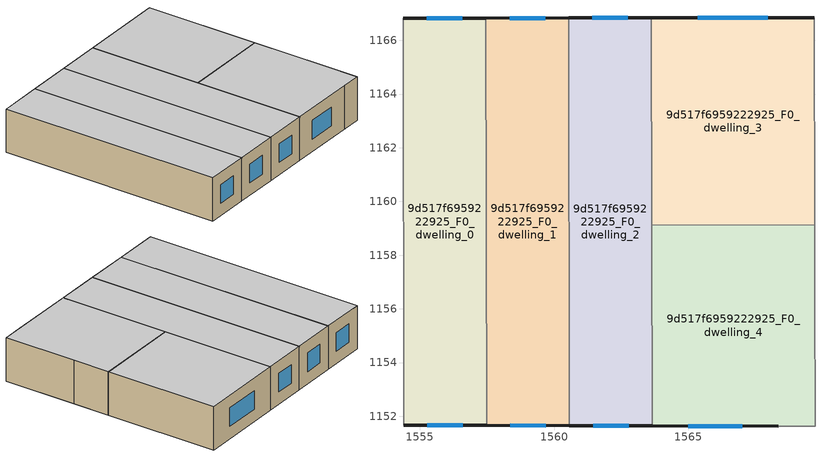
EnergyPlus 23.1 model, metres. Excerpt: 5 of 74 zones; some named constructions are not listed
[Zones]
9d517f6959222925_F0_dwelling_0
 floor ground (EU_floor_Construction): 1557.46,1166.83 1557.49,1151.66 1554.4,1151.67 1554.37,1166.82 z0
 wall outside (EU_wall_Construction): 1554.4,1151.67 1557.49,1151.66 / 1557.46,1166.83 1554.37,1166.82 z0:3
 wall to 9d517f6959222925_F0_dwelling_1 (EU_wall_Construction): 1557.49,1151.66 1557.46,1166.83 z0:3
 wall adiabatic (EU_wall_Construction): 1554.37,1166.82 1554.4,1151.67 z0:3
 window (EU_Window_Construction): 1555.28,1151.67 1556.61,1151.66 / 1556.58,1166.83 1555.26,1166.82 z0.86:2.14
 ceiling to 9d517f6959222925_F1_dwelling_0 (EU_floor_Construction): 1557.49,1151.66 1557.46,1166.83 1554.37,1166.82 1554.4,1151.67 z3
9d517f6959222925_F0_dwelling_1
 floor ground (EU_floor_Construction): 1560.54,1166.83 1560.57,1151.65 1557.49,1151.66 1557.46,1166.83 z0
 wall outside (EU_wall_Construction): 1557.49,1151.66 1560.57,1151.65 / 1560.54,1166.83 1557.46,1166.83 z0:3
 wall to 9d517f6959222925_F0_dwelling_2 (EU_wall_Construction): 1560.57,1151.65 1560.54,1166.83 z0:3
 window (EU_Window_Construction): 1558.37,1151.66 1559.69,1151.65 / 1559.66,1166.83 1558.34,1166.83 z0.86:2.14
 ceiling to 9d517f6959222925_F1_dwelling_1 (EU_floor_Construction): 1560.57,1151.65 1560.54,1166.83 1557.46,1166.83 1557.49,1151.66 z3
9d517f6959222925_F0_dwelling_2
 floor ground (EU_floor_Construction): 1563.63,1166.84 1563.65,1151.64 1560.57,1151.65 1560.54,1166.83 z0
 wall outside (EU_wall_Construction): 1560.57,1151.65 1563.65,1151.64 / 1563.63,1166.84 1560.54,1166.83 z0:3
 wall to 9d517f6959222925_F0_dwelling_3 (EU_wall_Construction): 1563.64,1159.12 1563.63,1166.84 z0:3
 wall to 9d517f6959222925_F0_dwelling_4 (EU_wall_Construction): 1563.65,1151.64 1563.64,1159.12 z0:3
 window (EU_Window_Construction): 1561.45,1151.65 1562.77,1151.64 / 1562.75,1166.84 1561.43,1166.83 z0.86:2.14
 ceiling to 9d517f6959222925_F1_dwelling_2 (EU_floor_Construction): 1563.65,1151.64 1563.63,1166.84 1560.54,1166.83 1560.57,1151.65 z3
9d517f6959222925_F0_dwelling_3
 floor ground (EU_floor_Construction): 1569.69,1166.85 1569.71,1159.13 1563.64,1159.12 1563.63,1166.84 z0
 wall outside (EU_wall_Construction): 1569.69,1166.85 1563.63,1166.84 z0:3
 wall to 9d517f6959222925_F0_dwelling_4 (EU_wall_Construction): 1563.64,1159.12 1569.71,1159.13 z0:3
 wall to 9d517f6959222925_F0_dwelling_5 (EU_wall_Construction): 1569.71,1159.13 1569.69,1166.85 z0:3
 window (EU_Window_Construction): 1567.96,1166.85 1565.36,1166.84 z0.86:2.14
 ceiling to 9d517f6959222925_F1_dwelling_3 (EU_floor_Construction): 1569.71,1159.13 1569.69,1166.85 1563.63,1166.84 1563.64,1159.12 z3
9d517f6959222925_F0_dwelling_4
 floor ground (EU_floor_Construction): 1569.71,1159.13 1569.72,1151.62 1563.65,1151.64 1563.64,1159.12 z0
 wall outside (EU_wall_Construction): 1563.65,1151.64 1568.35,1151.62 z0:3
 wall to 9d517f6959222925_F0_dwelling_6 (EU_wall_Construction): 1568.36,1151.62 1569.72,1151.62 1569.71,1156.62 z0:3
 wall to 9d517f6959222925_F0_dwelling_5 (EU_wall_Construction): 1569.71,1156.62 1569.71,1159.13 z0:3
 window (EU_Window_Construction): 1565,1151.63 1567.01,1151.63 z0.86:2.14
 ceiling to 9d517f6959222925_F1_dwelling_4 (EU_floor_Construction): 1569.72,1151.62 1569.71,1159.13 1563.64,1159.12 1563.65,1151.64 z3
[SCHEDULE:FILE] Column Number=1; Rows to Skip at Top=0; Number of Hours of Data=8760; Column Separator=Comma; Interpolate to Timestep=No; Minutes per Item=60; Adjust Schedule for Daylight Savings=Yes
Name | File
EU_Step8_GainSchedule_9d517f6959222925_F4_dwelling_5_f000 | ../../schedules/9d517f6959222925/9d517f6959222925_F4_dwelling_5_f000_gain.csv
EU_Step8_GainSchedule_9d517f6959222925_F4_dwelling_6_f000 | ../../schedules/9d517f6959222925/9d517f6959222925_F4_dwelling_6_f000_gain.csv
EU_Step8_GainSchedule_9d517f6959222925_F4_dwelling_7_f000 | ../../schedules/9d517f6959222925/9d517f6959222925_F4_dwelling_7_f000_gain.csv
EU_Step8_GainSchedule_9d517f6959222925_F4_dwelling_8_f000 | ../../schedules/9d517f6959222925/9d517f6959222925_F4_dwelling_8_f000_gain.csv
EU_Step8_GainSchedule_9d517f6959222925_F4_dwelling_9_f000 | ../../schedules/9d517f6959222925/9d517f6959222925_F4_dwelling_9_f000_gain.csv
EU_Step8_GainSchedule_9d517f6959222925_F5_dwelling_0_f000 | ../../schedules/9d517f6959222925/9d517f6959222925_F5_dwelling_0_f000_gain.csv
EU_Step8_GainSchedule_9d517f6959222925_F5_dwelling_1_f000 | ../../schedules/9d517f6959222925/9d517f6959222925_F5_dwelling_1_f000_gain.csv
EU_Step8_GainSchedule_9d517f6959222925_F5_dwelling_2_f000 | ../../schedules/9d517f6959222925/9d517f6959222925_F5_dwelling_2_f000_gain.csv
EU_Step8_GainSchedule_9d517f6959222925_F5_dwelling_3_f000 | ../../schedules/9d517f6959222925/9d517f6959222925_F5_dwelling_3_f000_gain.csv
EU_Step8_GainSchedule_9d517f6959222925_F5_dwelling_4_f000 | ../../schedules/9d517f6959222925/9d517f6959222925_F5_dwelling_4_f000_gain.csv
EU_Step8_GainSchedule_9d517f6959222925_F5_dwelling_5_f000 | ../../schedules/9d517f6959222925/9d517f6959222925_F5_dwelling_5_f000_gain.csv
EU_Step8_GainSchedule_9d517f6959222925_F5_dwelling_6_f000 | ../../schedules/9d517f6959222925/9d517f6959222925_F5_dwelling_6_f000_gain.csv
EU_Step8_GainSchedule_9d517f6959222925_F5_dwelling_7_f000 | ../../schedules/9d517f6959222925/9d517f6959222925_F5_dwelling_7_f000_gain.csv
EU_Step8_GainSchedule_9d517f6959222925_F5_dwelling_8_f000 | ../../schedules/9d517f6959222925/9d517f6959222925_F5_dwelling_8_f000_gain.csv
EU_Step8_GainSchedule_9d517f6959222925_F5_dwelling_9_f000 | ../../schedules/9d517f6959222925/9d517f6959222925_F5_dwelling_9_f000_gain.csv
